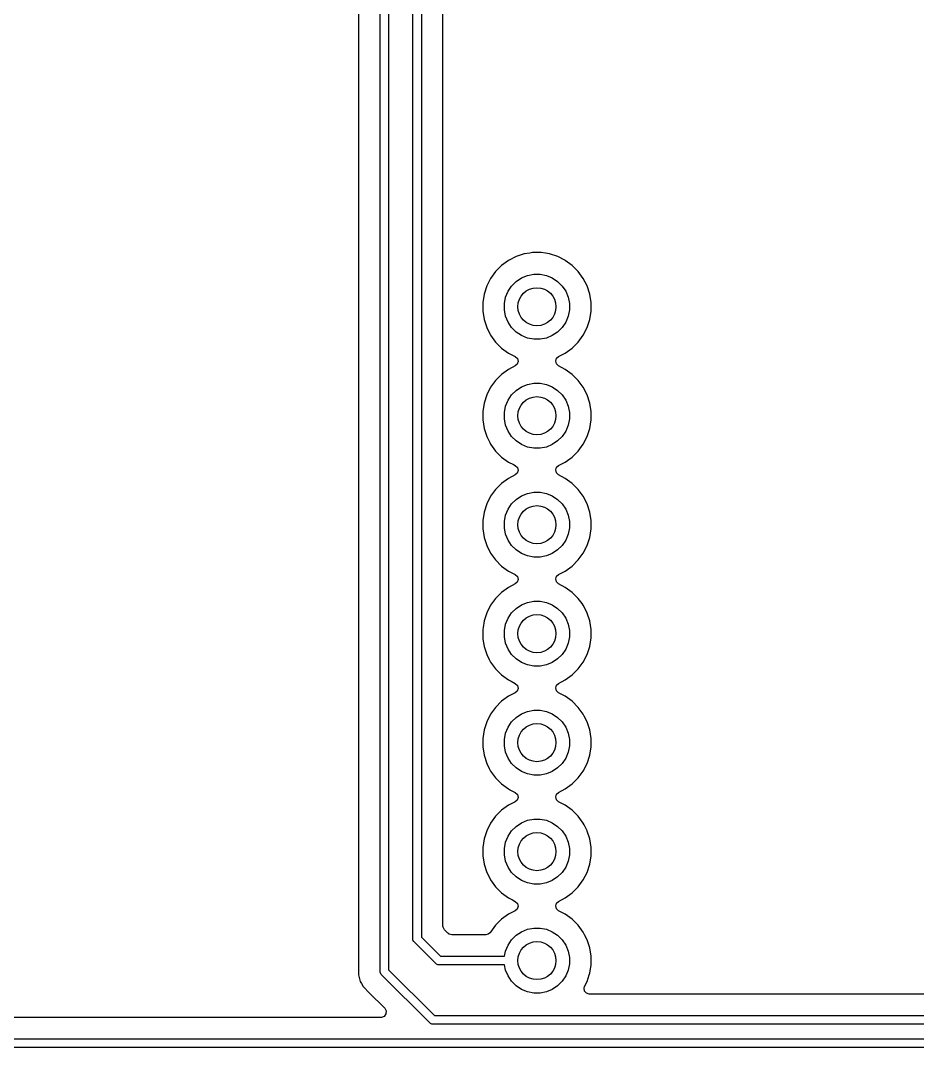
# Model space of a CAD drawing. Extents: x 78 to 227, y -124 to -75.
# Drawn here: x 119.54 to 140.44, y -123.31 to -99.37 of the extents above; entities that cross this region are included whole.
import ezdxf

# ---------------------------------------------------------------- set-up
doc = ezdxf.new("R2010")
doc.units = 0
doc.layers.add('BLACK', color=7, linetype='CONTINUOUS')

msp = doc.modelspace()

# ---------------------------------------------------------------- linework, layer by layer
at = {"layer": 'BLACK', "linetype": 'CONTINUOUS'}
for p, q in [((127.916, -121.539), (127.916, -92.558854)), ((128.116, -92.558854), (128.116, -121.497578)), ((127.4155, -92.996601), (127.4155, -121.45233)), ((128.682, -120.781), (128.682, -94.611)), ((128.882, -94.652422), (128.882, -120.739578)), ((129.3825, -120.480902), (129.3825, -94.911097)), ((131.276362, -104.813587), (131.08737, -104.874993)), ((131.407214, -104.792862), (131.276362, -104.813587)), ((131.472639, -104.7825), (131.407214, -104.792862)), ((131.671361, -104.7825), (131.472639, -104.7825)), ((131.769498, -104.798043), (131.671361, -104.7825)), ((131.867637, -104.813587), (131.769498, -104.798043)), ((132.056629, -104.874993), (131.867637, -104.813587)), ((130.910305, -104.965213), (130.749533, -105.082021)), ((131.087367, -104.874994), (130.910305, -104.965213)), ((131.08737, -104.874993), (131.087367, -104.874994)), ((132.056632, -104.874994), (132.056629, -104.874993)), ((132.220525, -104.958503), (132.056632, -104.874994)), ((132.233694, -104.965213), (132.220525, -104.958503)), ((132.394464, -105.082019), (132.233694, -104.965213)), ((130.609021, -105.222533), (130.492213, -105.383305)), ((130.749533, -105.082021), (130.609021, -105.222533)), ((131.212796, -105.372976), (131.350803, -105.315811)), ((131.350803, -105.315811), (131.497311, -105.286669)), ((131.497311, -105.286669), (131.646689, -105.286669)), ((131.646689, -105.286669), (131.793197, -105.315811)), ((131.793197, -105.315811), (131.931204, -105.372976)), ((132.534981, -105.222536), (132.394464, -105.082019)), ((132.651786, -105.383305), (132.534981, -105.222536)), ((130.492213, -105.383305), (130.401994, -105.560367)), ((130.982966, -105.561592), (131.088592, -105.455966)), ((131.088592, -105.455966), (131.212796, -105.372976)), ((131.931204, -105.372976), (132.055408, -105.455966)), ((132.055408, -105.455966), (132.161034, -105.561592)), ((132.742005, -105.560367), (132.651786, -105.383305)), ((130.340587, -105.749362), (130.3095, -105.945639)), ((130.401993, -105.56037), (130.340587, -105.749362)), ((130.401994, -105.560367), (130.401993, -105.56037)), ((130.842811, -105.823803), (130.899976, -105.685796)), ((130.899976, -105.685796), (130.982966, -105.561592)), ((132.161034, -105.561592), (132.244024, -105.685796)), ((132.244024, -105.685796), (132.301189, -105.823803)), ((132.742005, -105.560368), (132.742005, -105.560367)), ((132.803413, -105.749364), (132.742005, -105.560368)), ((132.8345, -105.945639), (132.803413, -105.749364)), ((130.3095, -105.945639), (130.3095, -106.14436)), ((130.813669, -105.970311), (130.842811, -105.823803)), ((130.813669, -106.119689), (130.813669, -105.970311)), ((132.301189, -105.823803), (132.330331, -105.970311)), ((132.330331, -105.970311), (132.330331, -106.119689)), ((132.8345, -106.144361), (132.8345, -105.945639)), ((130.3095, -106.14436), (130.340587, -106.340637)), ((130.842811, -106.266197), (130.813669, -106.119689)), ((130.899976, -106.404204), (130.842811, -106.266197)), ((132.301189, -106.266197), (132.244024, -106.404204)), ((132.330331, -106.119689), (132.301189, -106.266197)), ((132.803413, -106.340636), (132.8345, -106.144361)), ((130.340587, -106.340637), (130.401993, -106.529629)), ((130.982966, -106.528408), (130.899976, -106.404204)), ((132.244024, -106.404204), (132.161034, -106.528408)), ((132.742005, -106.529632), (132.803413, -106.340636)), ((130.401993, -106.529629), (130.401994, -106.529632)), ((130.401994, -106.529632), (130.478109, -106.679014)), ((130.478109, -106.679014), (130.492213, -106.706694)), ((130.492213, -106.706694), (130.609019, -106.867464)), ((131.088592, -106.634034), (130.982966, -106.528408)), ((131.212796, -106.717024), (131.088592, -106.634034)), ((131.350803, -106.774189), (131.212796, -106.717024)), ((131.931204, -106.717024), (131.793197, -106.774189)), ((132.055408, -106.634034), (131.931204, -106.717024)), ((132.161034, -106.528408), (132.055408, -106.634034)), ((132.534981, -106.867464), (132.651787, -106.706694)), ((132.651787, -106.706694), (132.742005, -106.529632)), ((130.609019, -106.867464), (130.749536, -107.007981)), ((131.497311, -106.803331), (131.350803, -106.774189)), ((131.646689, -106.803331), (131.497311, -106.803331)), ((131.793197, -106.774189), (131.646689, -106.803331)), ((132.394464, -107.007981), (132.534981, -106.867464)), ((130.749536, -107.007981), (130.910306, -107.124787)), ((130.910306, -107.124787), (130.92534, -107.132447)), ((130.92534, -107.132447), (131.06678, -107.204515)), ((131.06678, -107.204515), (131.117576, -107.25249)), ((132.032165, -107.243554), (132.077218, -107.204515)), ((132.077218, -107.204515), (132.233694, -107.124787)), ((132.233694, -107.124787), (132.394464, -107.007981)), ((131.06678, -107.425485), (130.910305, -107.505213)), ((131.111833, -107.386446), (131.06678, -107.425485)), ((131.134371, -107.320311), (131.111833, -107.386446)), ((131.117576, -107.25249), (131.134371, -107.320311)), ((132.009628, -107.309689), (132.032165, -107.243554)), ((132.026423, -107.37751), (132.009628, -107.309689)), ((132.077218, -107.425484), (132.026423, -107.37751)), ((132.233694, -107.505213), (132.077218, -107.425484)), ((130.749533, -107.622021), (130.609021, -107.762533)), ((130.910305, -107.505213), (130.749533, -107.622021)), ((132.394464, -107.622019), (132.233694, -107.505213)), ((132.534981, -107.762536), (132.394464, -107.622019)), ((130.492213, -107.923305), (130.401994, -108.100367)), ((130.609021, -107.762533), (130.492213, -107.923305)), ((131.088592, -107.995966), (131.212796, -107.912976)), ((131.212796, -107.912976), (131.350803, -107.855811)), ((131.350803, -107.855811), (131.497311, -107.826669)), ((131.497311, -107.826669), (131.646689, -107.826669)), ((131.646689, -107.826669), (131.793197, -107.855811)), ((131.793197, -107.855811), (131.931204, -107.912976)), ((131.931204, -107.912976), (132.055408, -107.995966)), ((132.651786, -107.923305), (132.534981, -107.762536)), ((132.742005, -108.100367), (132.651786, -107.923305)), ((130.401993, -108.10037), (130.340587, -108.289362)), ((130.401994, -108.100367), (130.401993, -108.10037)), ((130.899976, -108.225796), (130.982966, -108.101592)), ((130.982966, -108.101592), (131.088592, -107.995966)), ((132.055408, -107.995966), (132.161034, -108.101592)), ((132.161034, -108.101592), (132.244024, -108.225796)), ((132.742005, -108.100368), (132.742005, -108.100367)), ((132.803413, -108.289364), (132.742005, -108.100368)), ((130.340587, -108.289362), (130.3095, -108.485639)), ((130.813669, -108.510311), (130.842811, -108.363803)), ((130.842811, -108.363803), (130.899976, -108.225796)), ((132.244024, -108.225796), (132.301189, -108.363803)), ((132.301189, -108.363803), (132.330331, -108.510311)), ((132.8345, -108.485639), (132.803413, -108.289364)), ((130.3095, -108.485639), (130.3095, -108.68436)), ((130.813669, -108.659689), (130.813669, -108.510311)), ((130.842811, -108.806197), (130.813669, -108.659689)), ((132.330331, -108.659689), (132.301189, -108.806197)), ((132.330331, -108.510311), (132.330331, -108.659689)), ((132.8345, -108.684361), (132.8345, -108.485639)), ((130.3095, -108.68436), (130.340587, -108.880637)), ((130.340587, -108.880637), (130.401993, -109.069629)), ((130.899976, -108.944204), (130.842811, -108.806197)), ((132.301189, -108.806197), (132.244024, -108.944204)), ((132.742005, -109.069632), (132.803413, -108.880636)), ((132.803413, -108.880636), (132.8345, -108.684361)), ((130.401993, -109.069629), (130.401994, -109.069632)), ((130.401994, -109.069632), (130.473917, -109.210786)), ((130.982966, -109.068408), (130.899976, -108.944204)), ((131.088592, -109.174034), (130.982966, -109.068408)), ((132.161034, -109.068408), (132.055408, -109.174034)), ((132.244024, -108.944204), (132.161034, -109.068408)), ((132.651787, -109.246694), (132.742005, -109.069632)), ((130.473917, -109.210786), (130.492213, -109.246694)), ((130.492213, -109.246694), (130.609019, -109.407464)), ((131.212796, -109.257024), (131.088592, -109.174034)), ((131.350803, -109.314189), (131.212796, -109.257024)), ((131.497311, -109.343331), (131.350803, -109.314189)), ((131.646689, -109.343331), (131.497311, -109.343331)), ((131.793197, -109.314189), (131.646689, -109.343331)), ((131.931204, -109.257024), (131.793197, -109.314189)), ((132.055408, -109.174034), (131.931204, -109.257024)), ((132.534981, -109.407464), (132.651787, -109.246694)), ((130.609019, -109.407464), (130.749536, -109.547981)), ((130.749536, -109.547981), (130.910306, -109.664787)), ((132.233694, -109.664787), (132.394464, -109.547981)), ((132.394464, -109.547981), (132.534981, -109.407464)), ((130.910306, -109.664787), (131.028832, -109.725179)), ((131.028832, -109.725179), (131.06678, -109.744515)), ((131.06678, -109.744515), (131.117576, -109.79249)), ((131.134371, -109.860311), (131.111833, -109.926446)), ((131.117576, -109.79249), (131.134371, -109.860311)), ((132.009628, -109.849689), (132.032165, -109.783554)), ((132.026423, -109.91751), (132.009628, -109.849689)), ((132.032165, -109.783554), (132.077218, -109.744515)), ((132.077218, -109.744515), (132.233694, -109.664787)), ((130.910305, -110.045213), (130.749533, -110.162021)), ((131.06678, -109.965485), (130.910305, -110.045213)), ((131.111833, -109.926446), (131.06678, -109.965485)), ((132.077218, -109.965484), (132.026423, -109.91751)), ((132.233694, -110.045213), (132.077218, -109.965484)), ((132.394464, -110.162019), (132.233694, -110.045213)), ((130.609021, -110.302533), (130.492213, -110.463305)), ((130.749533, -110.162021), (130.609021, -110.302533)), ((132.534981, -110.302536), (132.394464, -110.162019)), ((132.651786, -110.463305), (132.534981, -110.302536)), ((130.492213, -110.463305), (130.401994, -110.640367)), ((130.982966, -110.641592), (131.088592, -110.535966)), ((131.088592, -110.535966), (131.212796, -110.452976)), ((131.212796, -110.452976), (131.350803, -110.395811)), ((131.350803, -110.395811), (131.497311, -110.366669)), ((131.497311, -110.366669), (131.646689, -110.366669)), ((131.646689, -110.366669), (131.793197, -110.395811)), ((131.793197, -110.395811), (131.931204, -110.452976)), ((131.931204, -110.452976), (132.055408, -110.535966)), ((132.055408, -110.535966), (132.161034, -110.641592)), ((132.742005, -110.640367), (132.651786, -110.463305)), ((130.401993, -110.64037), (130.340587, -110.829362)), ((130.401994, -110.640367), (130.401993, -110.64037)), ((130.842811, -110.903803), (130.899976, -110.765796)), ((130.899976, -110.765796), (130.982966, -110.641592)), ((132.161034, -110.641592), (132.244024, -110.765796)), ((132.244024, -110.765796), (132.301189, -110.903803)), ((132.742005, -110.640368), (132.742005, -110.640367)), ((132.803413, -110.829364), (132.742005, -110.640368)), ((130.340587, -110.829362), (130.3095, -111.025639)), ((130.3095, -111.025639), (130.3095, -111.22436)), ((130.813669, -111.050311), (130.842811, -110.903803)), ((130.813669, -111.199689), (130.813669, -111.050311)), ((132.301189, -110.903803), (132.330331, -111.050311)), ((132.330331, -111.050311), (132.330331, -111.199689)), ((132.8345, -111.025639), (132.803413, -110.829364)), ((132.8345, -111.224361), (132.8345, -111.025639)), ((130.3095, -111.22436), (130.340587, -111.420637)), ((130.842811, -111.346197), (130.813669, -111.199689)), ((132.330331, -111.199689), (132.301189, -111.346197)), ((132.803413, -111.420636), (132.8345, -111.224361)), ((130.340587, -111.420637), (130.401993, -111.609629)), ((130.899976, -111.484204), (130.842811, -111.346197)), ((130.982966, -111.608408), (130.899976, -111.484204)), ((132.244024, -111.484204), (132.161034, -111.608408)), ((132.301189, -111.346197), (132.244024, -111.484204)), ((132.742005, -111.609632), (132.803413, -111.420636)), ((130.401993, -111.609629), (130.401994, -111.609632)), ((130.401994, -111.609632), (130.48498, -111.772499)), ((130.48498, -111.772499), (130.492213, -111.786694)), ((131.088592, -111.714034), (130.982966, -111.608408)), ((131.212796, -111.797024), (131.088592, -111.714034)), ((132.055408, -111.714034), (131.931204, -111.797024)), ((132.161034, -111.608408), (132.055408, -111.714034)), ((132.651787, -111.786694), (132.742005, -111.609632)), ((130.492213, -111.786694), (130.609019, -111.947464)), ((130.609019, -111.947464), (130.749536, -112.087981)), ((131.350803, -111.854189), (131.212796, -111.797024)), ((131.497311, -111.883331), (131.350803, -111.854189)), ((131.646689, -111.883331), (131.497311, -111.883331)), ((131.793197, -111.854189), (131.646689, -111.883331)), ((131.931204, -111.797024), (131.793197, -111.854189)), ((132.394464, -112.087981), (132.534981, -111.947464)), ((132.534981, -111.947464), (132.651787, -111.786694)), ((130.749536, -112.087981), (130.910306, -112.204787)), ((130.910306, -112.204787), (131.004122, -112.252589)), ((131.004122, -112.252589), (131.06678, -112.284515)), ((132.077218, -112.284515), (132.233694, -112.204787)), ((132.233694, -112.204787), (132.394464, -112.087981)), ((131.06678, -112.284515), (131.117576, -112.33249)), ((131.111833, -112.466446), (131.06678, -112.505485)), ((131.134371, -112.400311), (131.111833, -112.466446)), ((131.117576, -112.33249), (131.134371, -112.400311)), ((132.009628, -112.389689), (132.032165, -112.323554)), ((132.026423, -112.45751), (132.009628, -112.389689)), ((132.077218, -112.505484), (132.026423, -112.45751)), ((132.032165, -112.323554), (132.077218, -112.284515)), ((130.749533, -112.702021), (130.609021, -112.842533)), ((130.910305, -112.585213), (130.749533, -112.702021)), ((131.06678, -112.505485), (130.910305, -112.585213)), ((132.233694, -112.585213), (132.077218, -112.505484)), ((132.394464, -112.702019), (132.233694, -112.585213)), ((132.534981, -112.842536), (132.394464, -112.702019)), ((130.609021, -112.842533), (130.492213, -113.003305)), ((131.212796, -112.992976), (131.350803, -112.935811)), ((131.350803, -112.935811), (131.497311, -112.906669)), ((131.497311, -112.906669), (131.646689, -112.906669)), ((131.646689, -112.906669), (131.793197, -112.935811)), ((131.793197, -112.935811), (131.931204, -112.992976)), ((132.622965, -112.963636), (132.534981, -112.842536)), ((132.651786, -113.003305), (132.622965, -112.963636)), ((130.401993, -113.18037), (130.340587, -113.369362)), ((130.401994, -113.180367), (130.401993, -113.18037)), ((130.492213, -113.003305), (130.401994, -113.180367)), ((130.899976, -113.305796), (130.982966, -113.181592)), ((130.982966, -113.181592), (131.088592, -113.075966)), ((131.088592, -113.075966), (131.212796, -112.992976)), ((131.931204, -112.992976), (132.055408, -113.075966)), ((132.055408, -113.075966), (132.161034, -113.181592)), ((132.161034, -113.181592), (132.244024, -113.305796)), ((132.742005, -113.180367), (132.651786, -113.003305)), ((132.742006, -113.18037), (132.742005, -113.180367)), ((132.744899, -113.189275), (132.742006, -113.18037)), ((132.803413, -113.369364), (132.744899, -113.189275)), ((130.340587, -113.369362), (130.3163, -113.522706)), ((130.813669, -113.590311), (130.842811, -113.443803)), ((130.842811, -113.443803), (130.899976, -113.305796)), ((132.244024, -113.305796), (132.301189, -113.443803)), ((132.301189, -113.443803), (132.330331, -113.590311)), ((132.8345, -113.565639), (132.803413, -113.369364)), ((130.3163, -113.522706), (130.3095, -113.565639)), ((130.3095, -113.565639), (130.3095, -113.764361)), ((130.813669, -113.739689), (130.813669, -113.590311)), ((132.330331, -113.590311), (132.330331, -113.739689)), ((132.8345, -113.764361), (132.8345, -113.565639)), ((130.3095, -113.764361), (130.313878, -113.792)), ((130.313878, -113.792), (130.340587, -113.960637)), ((130.842811, -113.886197), (130.813669, -113.739689)), ((130.899976, -114.024204), (130.842811, -113.886197)), ((132.301189, -113.886197), (132.244024, -114.024204)), ((132.330331, -113.739689), (132.301189, -113.886197)), ((132.803413, -113.960636), (132.8345, -113.764361)), ((130.340587, -113.960637), (130.401993, -114.149629)), ((130.401993, -114.149629), (130.401994, -114.149632)), ((130.401994, -114.149632), (130.460682, -114.264812)), ((130.982966, -114.148408), (130.899976, -114.024204)), ((131.088592, -114.254034), (130.982966, -114.148408)), ((132.161034, -114.148408), (132.055408, -114.254034)), ((132.244024, -114.024204), (132.161034, -114.148408)), ((132.651787, -114.326694), (132.742005, -114.149632)), ((132.742005, -114.149632), (132.803413, -113.960636)), ((130.460682, -114.264812), (130.492213, -114.326694)), ((130.492213, -114.326694), (130.609019, -114.487464)), ((131.212796, -114.337024), (131.088592, -114.254034)), ((131.350803, -114.394189), (131.212796, -114.337024)), ((131.497311, -114.423331), (131.350803, -114.394189)), ((131.793197, -114.394189), (131.646689, -114.423331)), ((131.931204, -114.337024), (131.793197, -114.394189)), ((132.055408, -114.254034), (131.931204, -114.337024)), ((132.534981, -114.487464), (132.651787, -114.326694)), ((130.609019, -114.487464), (130.749536, -114.627981)), ((130.749536, -114.627981), (130.910306, -114.744787)), ((131.646689, -114.423331), (131.497311, -114.423331)), ((132.233694, -114.744787), (132.394464, -114.627981)), ((132.394464, -114.627981), (132.534981, -114.487464)), ((130.910306, -114.744787), (130.970713, -114.775566)), ((130.970713, -114.775566), (131.06678, -114.824515)), ((131.06678, -114.824515), (131.117576, -114.87249)), ((131.117576, -114.87249), (131.134371, -114.940311)), ((132.009628, -114.929689), (132.032165, -114.863554)), ((132.032165, -114.863554), (132.077218, -114.824515)), ((132.077218, -114.824515), (132.233694, -114.744787)), ((130.910305, -115.125213), (130.749533, -115.242021)), ((131.06678, -115.045485), (130.910305, -115.125213)), ((131.111833, -115.006446), (131.06678, -115.045485)), ((131.134371, -114.940311), (131.111833, -115.006446)), ((132.026423, -114.99751), (132.009628, -114.929689)), ((132.077218, -115.045484), (132.026423, -114.99751)), ((132.233694, -115.125213), (132.077218, -115.045484)), ((132.394464, -115.242019), (132.233694, -115.125213)), ((130.749533, -115.242021), (130.609021, -115.382533)), ((132.534981, -115.382536), (132.394464, -115.242019)), ((130.492213, -115.543305), (130.401994, -115.720367)), ((130.609021, -115.382533), (130.492213, -115.543305)), ((131.088592, -115.615966), (131.212796, -115.532976)), ((131.212796, -115.532976), (131.350803, -115.475811)), ((131.350803, -115.475811), (131.497311, -115.446669)), ((131.497311, -115.446669), (131.646689, -115.446669)), ((131.646689, -115.446669), (131.793197, -115.475811)), ((131.793197, -115.475811), (131.931204, -115.532976)), ((131.931204, -115.532976), (132.055408, -115.615966)), ((132.651787, -115.543306), (132.534981, -115.382536)), ((132.672937, -115.584815), (132.651787, -115.543306)), ((132.742005, -115.720367), (132.672937, -115.584815)), ((130.401993, -115.72037), (130.340587, -115.909362)), ((130.401994, -115.720367), (130.401993, -115.72037)), ((130.842811, -115.983803), (130.899976, -115.845796)), ((130.899976, -115.845796), (130.982966, -115.721592)), ((130.982966, -115.721592), (131.088592, -115.615966)), ((132.055408, -115.615966), (132.161034, -115.721592)), ((132.161034, -115.721592), (132.244024, -115.845796)), ((132.244024, -115.845796), (132.301189, -115.983803)), ((132.742005, -115.720368), (132.742005, -115.720367)), ((132.803413, -115.909364), (132.742005, -115.720368)), ((130.340587, -115.909362), (130.3095, -116.105639)), ((130.813669, -116.130311), (130.842811, -115.983803)), ((132.301189, -115.983803), (132.330331, -116.130311)), ((132.8345, -116.105639), (132.803413, -115.909364)), ((130.3095, -116.105639), (130.3095, -116.30436)), ((130.3095, -116.30436), (130.340587, -116.500637)), ((130.813669, -116.279689), (130.813669, -116.130311)), ((130.842811, -116.426197), (130.813669, -116.279689)), ((132.330331, -116.279689), (132.301189, -116.426197)), ((132.330331, -116.130311), (132.330331, -116.279689)), ((132.803413, -116.500636), (132.8345, -116.304361)), ((132.8345, -116.304361), (132.8345, -116.105639)), ((130.340587, -116.500637), (130.401993, -116.689629)), ((130.899976, -116.564204), (130.842811, -116.426197)), ((130.982966, -116.688408), (130.899976, -116.564204)), ((132.244024, -116.564204), (132.161034, -116.688408)), ((132.301189, -116.426197), (132.244024, -116.564204)), ((132.742005, -116.689632), (132.803413, -116.500636)), ((130.401993, -116.689629), (130.401994, -116.689632)), ((130.401994, -116.689632), (130.461033, -116.8055)), ((130.461033, -116.8055), (130.492213, -116.866694)), ((131.088592, -116.794034), (130.982966, -116.688408)), ((131.212796, -116.877024), (131.088592, -116.794034)), ((132.055408, -116.794034), (131.931204, -116.877024)), ((132.161034, -116.688408), (132.055408, -116.794034)), ((132.651787, -116.866694), (132.742005, -116.689632)), ((130.492213, -116.866694), (130.609019, -117.027464)), ((130.609019, -117.027464), (130.749536, -117.167981)), ((131.350803, -116.934189), (131.212796, -116.877024)), ((131.497311, -116.963331), (131.350803, -116.934189)), ((131.646689, -116.963331), (131.497311, -116.963331)), ((131.793197, -116.934189), (131.646689, -116.963331)), ((131.931204, -116.877024), (131.793197, -116.934189)), ((132.394464, -117.167981), (132.534981, -117.027464)), ((132.534981, -117.027464), (132.651787, -116.866694)), ((130.749536, -117.167981), (130.910306, -117.284787)), ((130.910306, -117.284787), (130.959905, -117.310059)), ((132.077218, -117.364515), (132.233694, -117.284787)), ((132.233694, -117.284787), (132.394464, -117.167981)), ((130.959905, -117.310059), (131.06678, -117.364515)), ((131.06678, -117.364515), (131.117576, -117.41249)), ((131.134371, -117.480311), (131.111833, -117.546446)), ((131.117576, -117.41249), (131.134371, -117.480311)), ((132.009628, -117.469689), (132.032165, -117.403554)), ((132.026423, -117.53751), (132.009628, -117.469689)), ((132.032165, -117.403554), (132.077218, -117.364515)), ((130.910305, -117.665213), (130.749533, -117.782021)), ((131.06678, -117.585485), (130.910305, -117.665213)), ((131.111833, -117.546446), (131.06678, -117.585485)), ((132.077218, -117.585484), (132.026423, -117.53751)), ((132.233694, -117.665213), (132.077218, -117.585484)), ((132.394464, -117.782019), (132.233694, -117.665213)), ((130.609021, -117.922533), (130.492213, -118.083305)), ((130.749533, -117.782021), (130.609021, -117.922533)), ((131.350803, -118.015811), (131.497311, -117.986669)), ((131.497311, -117.986669), (131.646689, -117.986669)), ((131.646689, -117.986669), (131.793197, -118.015811)), ((132.534981, -117.922536), (132.394464, -117.782019)), ((132.651787, -118.083306), (132.534981, -117.922536)), ((130.492213, -118.083305), (130.401994, -118.260367)), ((130.982966, -118.261592), (131.088592, -118.155966)), ((131.088592, -118.155966), (131.212796, -118.072976)), ((131.212796, -118.072976), (131.350803, -118.015811)), ((131.793197, -118.015811), (131.931204, -118.072976)), ((131.931204, -118.072976), (132.055408, -118.155966)), ((132.055408, -118.155966), (132.161034, -118.261592)), ((132.671216, -118.121437), (132.651787, -118.083306)), ((132.742005, -118.260367), (132.671216, -118.121437)), ((130.340587, -118.449362), (130.3095, -118.645639)), ((130.401993, -118.26037), (130.340587, -118.449362)), ((130.401994, -118.260367), (130.401993, -118.26037)), ((130.842811, -118.523803), (130.899976, -118.385796)), ((130.899976, -118.385796), (130.982966, -118.261592)), ((132.161034, -118.261592), (132.244024, -118.385796)), ((132.244024, -118.385796), (132.301189, -118.523803)), ((132.742006, -118.26037), (132.742005, -118.260367)), ((132.744812, -118.269006), (132.742006, -118.26037)), ((132.803413, -118.449364), (132.744812, -118.269006)), ((132.8345, -118.645639), (132.803413, -118.449364)), ((130.3095, -118.645639), (130.3095, -118.84436)), ((130.813669, -118.670311), (130.842811, -118.523803)), ((130.813669, -118.819689), (130.813669, -118.670311)), ((132.301189, -118.523803), (132.330331, -118.670311)), ((132.330331, -118.670311), (132.330331, -118.819689)), ((132.8345, -118.844361), (132.8345, -118.645639)), ((130.3095, -118.84436), (130.340587, -119.040637)), ((130.842811, -118.966197), (130.813669, -118.819689)), ((132.330331, -118.819689), (132.301189, -118.966197)), ((132.803413, -119.040636), (132.8345, -118.844361)), ((130.340587, -119.040637), (130.401993, -119.229629)), ((130.899976, -119.104204), (130.842811, -118.966197)), ((130.982966, -119.228408), (130.899976, -119.104204)), ((132.244024, -119.104204), (132.161034, -119.228408)), ((132.301189, -118.966197), (132.244024, -119.104204)), ((132.742005, -119.229632), (132.803413, -119.040636)), ((130.401993, -119.229629), (130.401994, -119.229632)), ((130.401994, -119.229632), (130.463655, -119.350647)), ((130.463655, -119.350647), (130.492213, -119.406694)), ((130.492213, -119.406694), (130.609019, -119.567464)), ((131.088592, -119.334034), (130.982966, -119.228408)), ((131.212796, -119.417024), (131.088592, -119.334034)), ((131.350803, -119.474189), (131.212796, -119.417024)), ((131.931204, -119.417024), (131.793197, -119.474189)), ((132.055408, -119.334034), (131.931204, -119.417024)), ((132.161034, -119.228408), (132.055408, -119.334034)), ((132.534981, -119.567464), (132.651787, -119.406694)), ((132.651787, -119.406694), (132.742005, -119.229632)), ((130.609019, -119.567464), (130.749536, -119.707981)), ((131.497311, -119.503331), (131.350803, -119.474189)), ((131.646689, -119.503331), (131.497311, -119.503331)), ((131.793197, -119.474189), (131.646689, -119.503331)), ((132.394464, -119.707981), (132.534981, -119.567464)), ((130.749536, -119.707981), (130.910306, -119.824787)), ((130.910306, -119.824787), (131.004352, -119.872706)), ((131.004352, -119.872706), (131.06678, -119.904515)), ((131.06678, -119.904515), (131.117576, -119.95249)), ((132.032165, -119.943554), (132.077218, -119.904515)), ((132.077218, -119.904515), (132.233694, -119.824787)), ((132.233694, -119.824787), (132.394464, -119.707981)), ((131.06678, -120.125485), (130.910305, -120.205213)), ((131.111833, -120.086446), (131.06678, -120.125485)), ((131.134371, -120.020311), (131.111833, -120.086446)), ((131.117576, -119.95249), (131.134371, -120.020311)), ((132.009628, -120.009689), (132.032165, -119.943554)), ((132.026423, -120.07751), (132.009628, -120.009689)), ((132.077218, -120.125484), (132.026423, -120.07751)), ((132.233694, -120.205213), (132.077218, -120.125484)), ((130.749533, -120.322021), (130.609021, -120.462533)), ((130.910305, -120.205213), (130.749533, -120.322021)), ((132.394464, -120.322019), (132.233694, -120.205213)), ((132.534981, -120.462536), (132.394464, -120.322019)), ((129.385334, -120.50726), (129.3825, -120.480902)), ((129.418819, -120.568583), (129.385334, -120.50726)), ((129.498417, -120.648181), (129.418819, -120.568583)), ((130.489061, -120.627039), (130.43919, -120.672163)), ((130.489349, -120.627248), (130.489061, -120.627039)), ((130.490343, -120.625878), (130.489349, -120.627248)), ((130.491, -120.625285), (130.490343, -120.625878)), ((130.49221, -120.623309), (130.491, -120.625285)), ((130.609021, -120.462533), (130.49221, -120.623309)), ((131.088592, -120.695966), (131.212796, -120.612976)), ((131.212796, -120.612976), (131.350803, -120.555811)), ((131.350803, -120.555811), (131.497311, -120.526669)), ((131.497311, -120.526669), (131.646689, -120.526669)), ((131.646689, -120.526669), (131.793197, -120.555811)), ((131.793197, -120.555811), (131.931204, -120.612976)), ((131.931204, -120.612976), (132.055408, -120.695966)), ((132.651787, -120.623306), (132.534981, -120.462536)), ((132.682967, -120.6845), (132.651787, -120.623306)), ((128.683921, -120.800509), (128.682, -120.781)), ((128.698853, -120.836557), (128.683921, -120.800509)), ((128.711289, -120.851711), (128.698853, -120.836557)), ((129.21529, -121.355711), (128.711289, -120.851711)), ((128.882, -120.739578), (129.327421, -121.185)), ((129.519059, -120.664815), (129.498417, -120.648181)), ((129.521655, -120.665577), (129.519059, -120.664815)), ((129.526671, -120.669332), (129.521655, -120.665577)), ((129.556657, -120.675855), (129.526671, -120.669332)), ((129.586098, -120.6845), (129.556657, -120.675855)), ((130.38527, -120.6845), (129.586098, -120.6845)), ((130.43919, -120.672163), (130.38527, -120.6845)), ((130.899976, -120.925796), (130.982966, -120.801592)), ((130.982966, -120.801592), (131.088592, -120.695966)), ((132.055408, -120.695966), (132.161034, -120.801592)), ((132.161034, -120.801592), (132.244024, -120.925796)), ((132.742005, -120.800367), (132.682967, -120.6845)), ((132.742005, -120.800368), (132.742005, -120.800367)), ((132.803413, -120.989364), (132.742005, -120.800368)), ((130.818704, -121.185), (130.842811, -121.063803)), ((130.842811, -121.063803), (130.899976, -120.925796)), ((132.244024, -120.925796), (132.301189, -121.063803)), ((132.301189, -121.063803), (132.330331, -121.210311)), ((132.8345, -121.185639), (132.803413, -120.989364)), ((129.327421, -121.185), (130.818704, -121.185)), ((132.330331, -121.210311), (132.330331, -121.359689)), ((132.8345, -121.384361), (132.8345, -121.185639)), ((127.4155, -121.45233), (127.415499, -121.452348)), ((127.415499, -121.452348), (127.415499, -121.618054)), ((127.917921, -121.558509), (127.916, -121.539)), ((127.932853, -121.594557), (127.917921, -121.558509)), ((127.945289, -121.609711), (127.932853, -121.594557)), ((128.116, -121.497578), (129.185422, -122.567)), ((129.230443, -121.368148), (129.21529, -121.355711)), ((129.266491, -121.383079), (129.230443, -121.368148)), ((129.286, -121.385), (129.266491, -121.383079)), ((130.818704, -121.385), (129.286, -121.385)), ((130.842811, -121.506197), (130.818704, -121.385)), ((130.899976, -121.644204), (130.842811, -121.506197)), ((132.301189, -121.506197), (132.244024, -121.644204)), ((132.330331, -121.359689), (132.301189, -121.506197)), ((132.791255, -121.618054), (132.803413, -121.580636)), ((132.803413, -121.580636), (132.8345, -121.384361)), ((127.415499, -121.618054), (127.415498, -121.618054)), ((127.415498, -121.618054), (127.456423, -121.770785)), ((127.456423, -121.770785), (127.485358, -121.8209)), ((127.485358, -121.8209), (127.485359, -121.820904)), ((127.485359, -121.820904), (127.48536, -121.820904)), ((127.48536, -121.820904), (127.522654, -121.885501)), ((129.073289, -122.737711), (127.945289, -121.609711)), ((130.982966, -121.768408), (130.899976, -121.644204)), ((131.088592, -121.874034), (130.982966, -121.768408)), ((132.161034, -121.768408), (132.055408, -121.874034)), ((132.244024, -121.644204), (132.161034, -121.768408)), ((132.682608, -121.886205), (132.742005, -121.769632)), ((132.742005, -121.769632), (132.742006, -121.769629)), ((132.742006, -121.769629), (132.791255, -121.618054)), ((127.522654, -121.885501), (127.535479, -121.907714)), ((127.535479, -121.907714), (127.535481, -121.907717)), ((127.535481, -121.907717), (127.654349, -122.026585)), ((127.654349, -122.026585), (127.654355, -122.02659)), ((127.654355, -122.02659), (128.025584, -122.397819)), ((131.212796, -121.957024), (131.088592, -121.874034)), ((131.350803, -122.014189), (131.212796, -121.957024)), ((131.497311, -122.043331), (131.350803, -122.014189)), ((131.646689, -122.043331), (131.497311, -122.043331)), ((131.793197, -122.014189), (131.646689, -122.043331)), ((131.931204, -121.957024), (131.793197, -122.014189)), ((132.055408, -121.874034), (131.931204, -121.957024)), ((132.670355, -121.924853), (132.682608, -121.886205)), ((132.680299, -121.994011), (132.670355, -121.924853)), ((132.726054, -122.046815), (132.680299, -121.994011)), ((132.793093, -122.0665), (132.726054, -122.046815)), ((144.113903, -122.0665), (132.793093, -122.0665)), ((128.054085, -122.528834), (128.012213, -122.584767)), ((128.025584, -122.397819), (128.059069, -122.459142)), ((128.059069, -122.459142), (128.054085, -122.528834)), ((127.937903, -122.6095), (114.207097, -122.6095)), ((127.946749, -122.609184), (127.937903, -122.6095)), ((128.012213, -122.584767), (127.946749, -122.609184)), ((129.088443, -122.750147), (129.073289, -122.737711)), ((129.124491, -122.765079), (129.088443, -122.750147)), ((129.144, -122.767), (129.124491, -122.765079)), ((144.414, -122.767), (129.144, -122.767)), ((129.185422, -122.567), (144.372578, -122.567)), ((113.948422, -123.11), (144.845578, -123.11)), ((144.887, -123.31), (113.907, -123.31))]:
    msp.add_line(p, q, dxfattribs=at)
at = {"layer": 'BLACK'}
for centre in [(131.572, -106.045), (131.572, -108.585), (131.572, -111.125), (131.572, -113.665), (131.572, -116.205), (131.572, -118.745), (131.572, -121.285)]:
    msp.add_circle(centre, 0.4445, dxfattribs=at)
at = {"layer": 'WHITE'}
for centre in [(131.572, -106.045), (131.572, -108.585), (131.572, -111.125), (131.572, -113.665), (131.572, -116.205), (131.572, -118.745), (131.572, -121.285)]:
    msp.add_circle(centre, 0.4445, dxfattribs=at)

doc.saveas('drawing.dxf')
